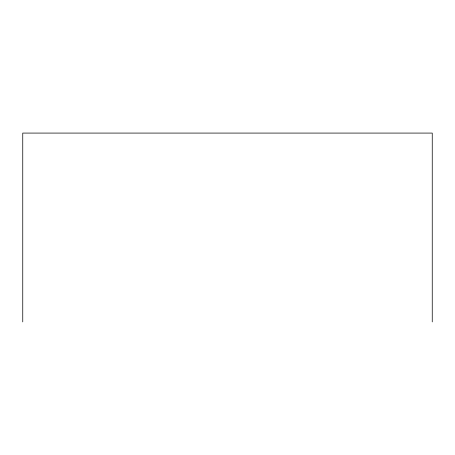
<?xml version="1.0" encoding="UTF-8"?>
<svg xmlns="http://www.w3.org/2000/svg" width="455" height="455" viewBox="0 0 455 455"><rect width="100%" height="100%" fill="white"/><g stroke="black" fill="none" stroke-linecap="round" stroke-linejoin="round"><path stroke-width="0.68" d="M432.25 321.918L432.25 133.082L22.75 133.082L22.75 321.918"/></g></svg>
